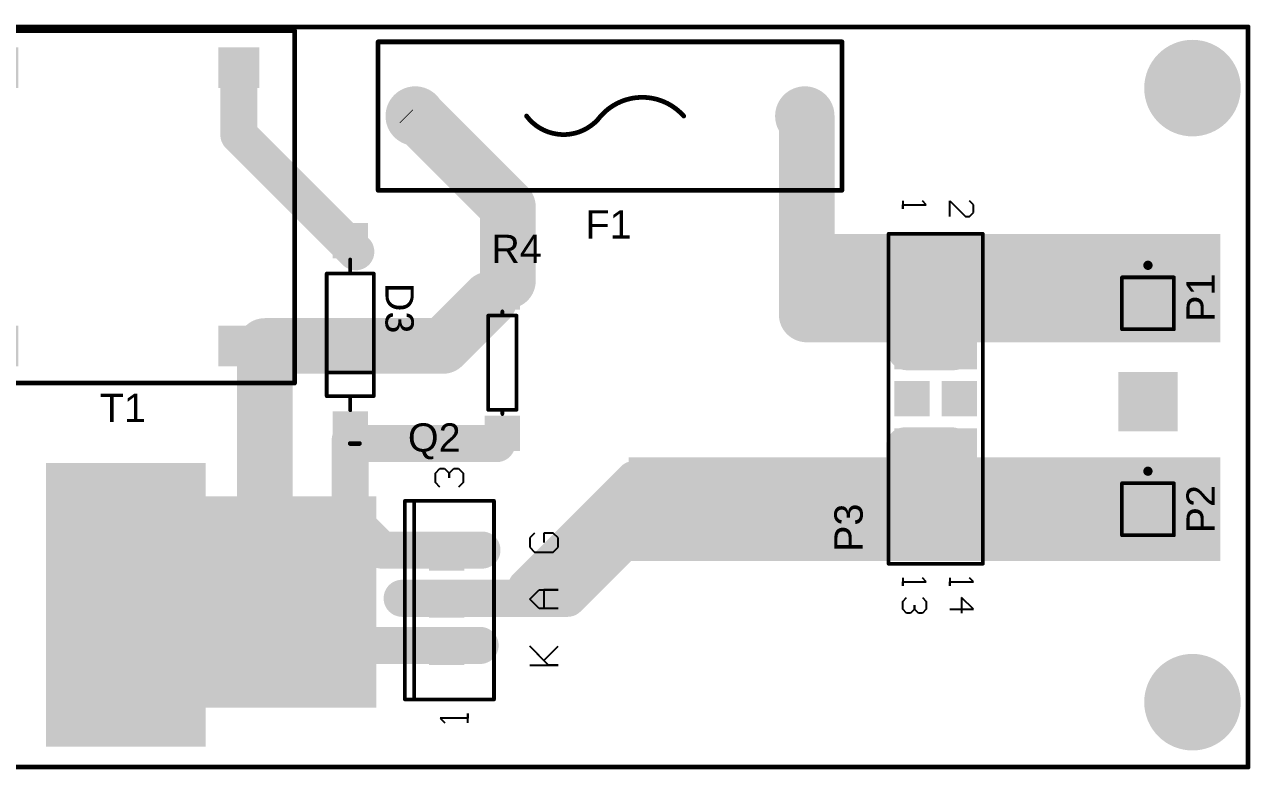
# Model space of a CAD drawing. Header units: millimetres. Extents: x 2158 to 2274, y 1137 to 1278.
# Drawn here: x 2207.7 to 2273.8, y 1179.2 to 1219.4 of the extents above; entities that cross this region are included whole.
import ezdxf

# ---------------------------------------------------------------- set-up
doc = ezdxf.new("R2010")
doc.units = ezdxf.units.MM
for name, color, linetype in [('BottomLayer', 5, 'Continuous'), ('BottomSolder', 6, 'Continuous'), ('Mechanical13', 56, 'Continuous'), ('MultiLayer', 9, 'Continuous'), ('PadHoleLayer', 156, 'Continuous'), ('TopLayer', 1, 'Continuous'), ('TopOverlay', 40, 'Continuous'), ('TopSolder', 216, 'Continuous')]:
    doc.layers.add(name, color=color, linetype=linetype)
doc.styles.get("Standard").update_dxf_attribs({"font": 'arial.ttf'})

# ---------------------------------------------------------------- blocks, each defined once
blk = doc.blocks.new('DIODE_0_4_3')
at = {"layer": 'BottomLayer'}
for points in [[(-5.93, -0.85), (-4.23, -0.85), (-5.93, 0.85), (-4.23, 0.85)], [(4.23, -0.85), (5.93, -0.85), (4.23, 0.85), (5.93, 0.85)]]:
    blk.add_solid(points, dxfattribs=at)
at = {"layer": 'BottomSolder'}
for points in [[(-6.032, -0.952), (-4.128, -0.952), (-6.032, 0.952), (-4.128, 0.952)], [(4.128, -0.952), (6.032, -0.952), (4.128, 0.952), (6.032, 0.952)]]:
    blk.add_solid(points, dxfattribs=at)
at = {"layer": 'MultiLayer'}
for points in [[(-5.93, -0.85), (-4.23, -0.85), (-5.93, 0.85), (-4.23, 0.85)], [(4.23, -0.85), (5.93, -0.85), (4.23, 0.85), (5.93, 0.85)]]:
    blk.add_solid(points, dxfattribs=at)
at = {"layer": 'PadHoleLayer', "const_width": 0.6}
for points in [[(-5.38, 0, 1), (-4.78, 0, 1)], [(4.78, 0, 1), (5.38, 0, 1)]]:
    blk.add_lwpolyline(points, format="xyb", close=True, dxfattribs=at)
at = {"layer": 'TopLayer'}
for points in [[(-5.93, -0.85), (-4.23, -0.85), (-5.93, 0.85), (-4.23, 0.85)], [(4.23, -0.85), (5.93, -0.85), (4.23, 0.85), (5.93, 0.85)]]:
    blk.add_solid(points, dxfattribs=at)
at = {"layer": 'TopOverlay', "const_width": 0.2}
for points in [[(3.302, 1.27), (-3.302, 1.27)], [(-3.302, -1.27), (-3.302, 1.27)], [(2.032, -1.27), (2.032, 1.27)], [(3.302, -1.27), (3.302, 1.27)], [(-3.302, 0), (-4.064, 0)], [(4.064, 0), (3.302, 0)], [(3.302, -1.27), (-3.302, -1.27)]]:
    blk.add_lwpolyline(points, dxfattribs=at)
at = {"layer": 'TopOverlay', "const_width": 0.1}
for points in [[(-3.352, 1.27, 1), (-3.252, 1.27, 1)], [(-3.352, 1.27, 1), (-3.252, 1.27, 1)], [(1.982, 1.27, 1), (2.082, 1.27, 1)], [(3.252, 1.27, 1), (3.352, 1.27, 1)], [(3.252, 1.27, 1), (3.352, 1.27, 1)], [(-4.114, 0, 1), (-4.014, 0, 1)], [(-3.352, 0, 1), (-3.252, 0, 1)], [(3.252, 0, 1), (3.352, 0, 1)], [(4.014, 0, 1), (4.114, 0, 1)], [(-3.352, -1.27, 1), (-3.252, -1.27, 1)], [(-3.352, -1.27, 1), (-3.252, -1.27, 1)], [(1.982, -1.27, 1), (2.082, -1.27, 1)], [(3.252, -1.27, 1), (3.352, -1.27, 1)], [(3.252, -1.27, 1), (3.352, -1.27, 1)]]:
    blk.add_lwpolyline(points, format="xyb", close=True, dxfattribs=at)
at = {"layer": 'TopSolder'}
for points in [[(-6.032, -0.952), (-4.128, -0.952), (-6.032, 0.952), (-4.128, 0.952)], [(4.128, -0.952), (6.032, -0.952), (4.128, 0.952), (6.032, 0.952)]]:
    blk.add_solid(points, dxfattribs=at)
blk = doc.blocks.new('F_______4')
at = {"layer": 'BottomLayer', "const_width": 1.5}
for points in [[(1.25, 0, 1), (2.75, 0, 1)], [(22.25, 0, 1), (23.75, 0, 1)]]:
    blk.add_lwpolyline(points, format="xyb", close=True, dxfattribs=at)
at = {"layer": 'BottomSolder', "const_width": 1.602}
for points in [[(1.199, 0, 1), (2.801, 0, 1)], [(22.199, 0, 1), (23.801, 0, 1)]]:
    blk.add_lwpolyline(points, format="xyb", close=True, dxfattribs=at)
at = {"layer": 'MultiLayer', "const_width": 1.5}
for points in [[(1.25, 0, 1), (2.75, 0, 1)], [(22.25, 0, 1), (23.75, 0, 1)]]:
    blk.add_lwpolyline(points, format="xyb", close=True, dxfattribs=at)
at = {"layer": 'PadHoleLayer', "const_width": 0.875}
for points in [[(1.562, 0, 1), (2.437, 0, 1)], [(22.563, 0, 1), (23.438, 0, 1)]]:
    blk.add_lwpolyline(points, format="xyb", close=True, dxfattribs=at)
at = {"layer": 'TopLayer', "const_width": 1.5}
for points in [[(1.25, 0, 1), (2.75, 0, 1)], [(22.25, 0, 1), (23.75, 0, 1)]]:
    blk.add_lwpolyline(points, format="xyb", close=True, dxfattribs=at)
at = {"layer": 'TopOverlay', "const_width": 0.254}
for points in [[(0, 4), (25, 4)], [(0, 2), (0, 4)], [(25, 2), (25, 4)], [(0, -2), (0, 2)], [(25, -2), (25, 2)], [(25, -4), (25, 2)], [(0, -4), (0, -2)], [(0, -4), (25, -4)]]:
    blk.add_lwpolyline(points, dxfattribs=at)
at = {"layer": 'TopOverlay', "const_width": 0.127}
for points in [[(-0.064, 4, 1), (0.064, 4, 1)], [(-0.064, 4, 1), (0.064, 4, 1)], [(24.937, 4, 1), (25.064, 4, 1)], [(24.937, 4, 1), (25.064, 4, 1)], [(-0.064, 2, 1), (0.064, 2, 1)], [(-0.064, 2, 1), (0.064, 2, 1)], [(24.937, 2, 1), (25.064, 2, 1)], [(24.937, 2, 1), (25.064, 2, 1)], [(24.937, 2, 1), (25.064, 2, 1)], [(7.936, 0, 1), (8.063, 0, 1)], [(11.936, 0, 1), (12.063, 0, 1)], [(11.936, 0, 1), (12.063, 0, 1)], [(16.409, 0, 1), (16.536, 0, 1)], [(-0.064, -2, 1), (0.064, -2, 1)], [(-0.064, -2, 1), (0.064, -2, 1)], [(24.937, -2, 1), (25.064, -2, 1)], [(-0.064, -4, 1), (0.064, -4, 1)], [(-0.064, -4, 1), (0.064, -4, 1)], [(24.937, -4, 1), (25.064, -4, 1)], [(24.937, -4, 1), (25.064, -4, 1)]]:
    blk.add_lwpolyline(points, format="xyb", close=True, dxfattribs=at)
at = {"layer": 'TopOverlay', "const_width": 0.254}
for points in [[(12, 0, -0.4514), (16.472, 0)], [(12, 0, -0.500001), (8, 0)]]:
    blk.add_lwpolyline(points, format="xyb", dxfattribs=at)
at = {"layer": 'TopSolder', "const_width": 1.602}
for points in [[(1.199, 0, 1), (2.801, 0, 1)], [(22.199, 0, 1), (23.801, 0, 1)]]:
    blk.add_lwpolyline(points, format="xyb", close=True, dxfattribs=at)
blk = doc.blocks.new('PIN1_5')
at = {"layer": 'BottomLayer'}
blk.add_solid([(-1.5, -1.5), (1.5, -1.5), (-1.5, 1.5), (1.5, 1.5)], dxfattribs=at)
at = {"layer": 'BottomSolder'}
blk.add_solid([(-1.602, -1.602), (1.602, -1.602), (-1.602, 1.602), (1.602, 1.602)], dxfattribs=at)
at = {"layer": 'MultiLayer'}
blk.add_solid([(-1.5, -1.5), (1.5, -1.5), (-1.5, 1.5), (1.5, 1.5)], dxfattribs=at)
at = {"layer": 'PadHoleLayer', "const_width": 1}
blk.add_lwpolyline([(-0.5, 0, 1), (0.5, 0, 1)], format="xyb", close=True, dxfattribs=at)
at = {"layer": 'TopLayer'}
blk.add_solid([(-1.5, -1.5), (1.5, -1.5), (-1.5, 1.5), (1.5, 1.5)], dxfattribs=at)
at = {"layer": 'TopOverlay'}
for points, const_width in [([(0.125, 2.05, 1), (-0.125, 2.05, 1)], 0.25), ([(-0.188, 2.05, 1), (-0.063, 2.05, 1)], 0.125), ([(0.063, 2.05, 1), (0.188, 2.05, 1)], 0.125), ([(-1.45, 1.4, 1), (-1.35, 1.4, 1)], 0.1), ([(-1.45, 1.4, 1), (-1.35, 1.4, 1)], 0.1), ([(1.35, 1.4, 1), (1.45, 1.4, 1)], 0.1), ([(1.35, 1.4, 1), (1.45, 1.4, 1)], 0.1), ([(-1.45, -1.4, 1), (-1.35, -1.4, 1)], 0.1), ([(-1.45, -1.4, 1), (-1.35, -1.4, 1)], 0.1), ([(1.35, -1.4, 1), (1.45, -1.4, 1)], 0.1), ([(1.35, -1.4, 1), (1.45, -1.4, 1)], 0.1)]:
    blk.add_lwpolyline(points, format="xyb", close=True, dxfattribs=dict(at, const_width=const_width))
at = {"layer": 'TopOverlay', "const_width": 0.2}
for points in [[(-1.4, -1.4), (-1.4, 1.4)], [(-1.4, 1.4), (1.4, 1.4)], [(1.4, -1.4), (1.4, 1.4)], [(-1.4, -1.4), (1.4, -1.4)]]:
    blk.add_lwpolyline(points, dxfattribs=at)
at = {"layer": 'TopSolder'}
blk.add_solid([(-1.602, -1.602), (1.602, -1.602), (-1.602, 1.602), (1.602, 1.602)], dxfattribs=at)
blk = doc.blocks.new('PIN1_6')
at = {"layer": 'BottomLayer'}
blk.add_solid([(-1.5, -1.5), (1.5, -1.5), (-1.5, 1.5), (1.5, 1.5)], dxfattribs=at)
at = {"layer": 'BottomSolder'}
blk.add_solid([(-1.602, -1.602), (1.602, -1.602), (-1.602, 1.602), (1.602, 1.602)], dxfattribs=at)
at = {"layer": 'MultiLayer'}
blk.add_solid([(-1.5, -1.5), (1.5, -1.5), (-1.5, 1.5), (1.5, 1.5)], dxfattribs=at)
at = {"layer": 'PadHoleLayer', "const_width": 1}
blk.add_lwpolyline([(-0.5, 0, 1), (0.5, 0, 1)], format="xyb", close=True, dxfattribs=at)
at = {"layer": 'TopLayer'}
blk.add_solid([(-1.5, -1.5), (1.5, -1.5), (-1.5, 1.5), (1.5, 1.5)], dxfattribs=at)
at = {"layer": 'TopOverlay'}
for points, const_width in [([(0.125, 2.05, 1), (-0.125, 2.05, 1)], 0.25), ([(-0.188, 2.05, 1), (-0.063, 2.05, 1)], 0.125), ([(0.063, 2.05, 1), (0.188, 2.05, 1)], 0.125), ([(-1.45, 1.4, 1), (-1.35, 1.4, 1)], 0.1), ([(-1.45, 1.4, 1), (-1.35, 1.4, 1)], 0.1), ([(1.35, 1.4, 1), (1.45, 1.4, 1)], 0.1), ([(1.35, 1.4, 1), (1.45, 1.4, 1)], 0.1), ([(-1.45, -1.4, 1), (-1.35, -1.4, 1)], 0.1), ([(-1.45, -1.4, 1), (-1.35, -1.4, 1)], 0.1), ([(1.35, -1.4, 1), (1.45, -1.4, 1)], 0.1), ([(1.35, -1.4, 1), (1.45, -1.4, 1)], 0.1)]:
    blk.add_lwpolyline(points, format="xyb", close=True, dxfattribs=dict(at, const_width=const_width))
at = {"layer": 'TopOverlay', "const_width": 0.2}
for points in [[(-1.4, -1.4), (-1.4, 1.4)], [(-1.4, 1.4), (1.4, 1.4)], [(1.4, -1.4), (1.4, 1.4)], [(-1.4, -1.4), (1.4, -1.4)]]:
    blk.add_lwpolyline(points, dxfattribs=at)
at = {"layer": 'TopSolder'}
blk.add_solid([(-1.602, -1.602), (1.602, -1.602), (-1.602, 1.602), (1.602, 1.602)], dxfattribs=at)
blk = doc.blocks.new('HDR2X7_7')
at = {"layer": 'BottomLayer'}
for points in [[(-0.85, 1.69), (0.85, 1.69), (-0.85, 3.39), (0.85, 3.39)], [(1.69, 1.69), (3.39, 1.69), (1.69, 3.39), (3.39, 3.39)], [(4.23, 1.69), (5.93, 1.69), (4.23, 3.39), (5.93, 3.39)], [(6.77, 1.69), (8.47, 1.69), (6.77, 3.39), (8.47, 3.39)], [(9.31, 1.69), (11.01, 1.69), (9.31, 3.39), (11.01, 3.39)], [(11.85, 1.69), (13.55, 1.69), (11.85, 3.39), (13.55, 3.39)], [(14.39, 1.69), (16.09, 1.69), (14.39, 3.39), (16.09, 3.39)], [(-0.85, -0.85), (0.85, -0.85), (-0.85, 0.85), (0.85, 0.85)], [(1.69, -0.85), (3.39, -0.85), (1.69, 0.85), (3.39, 0.85)], [(4.23, -0.85), (5.93, -0.85), (4.23, 0.85), (5.93, 0.85)], [(6.77, -0.85), (8.47, -0.85), (6.77, 0.85), (8.47, 0.85)], [(9.31, -0.85), (11.01, -0.85), (9.31, 0.85), (11.01, 0.85)], [(11.85, -0.85), (13.55, -0.85), (11.85, 0.85), (13.55, 0.85)], [(14.39, -0.85), (16.09, -0.85), (14.39, 0.85), (16.09, 0.85)]]:
    blk.add_solid(points, dxfattribs=at)
at = {"layer": 'BottomSolder'}
for points in [[(-0.952, 1.588), (0.952, 1.588), (-0.952, 3.492), (0.952, 3.492)], [(1.588, 1.588), (3.492, 1.588), (1.588, 3.492), (3.492, 3.492)], [(4.128, 1.588), (6.032, 1.588), (4.128, 3.492), (6.032, 3.492)], [(6.668, 1.588), (8.572, 1.588), (6.668, 3.492), (8.572, 3.492)], [(9.208, 1.588), (11.112, 1.588), (9.208, 3.492), (11.112, 3.492)], [(11.748, 1.588), (13.652, 1.588), (11.748, 3.492), (13.652, 3.492)], [(14.288, 1.588), (16.192, 1.588), (14.288, 3.492), (16.192, 3.492)], [(-0.952, -0.952), (0.952, -0.952), (-0.952, 0.952), (0.952, 0.952)], [(1.588, -0.952), (3.492, -0.952), (1.588, 0.952), (3.492, 0.952)], [(4.128, -0.952), (6.032, -0.952), (4.128, 0.952), (6.032, 0.952)], [(6.668, -0.952), (8.572, -0.952), (6.668, 0.952), (8.572, 0.952)], [(9.208, -0.952), (11.112, -0.952), (9.208, 0.952), (11.112, 0.952)], [(11.748, -0.952), (13.652, -0.952), (11.748, 0.952), (13.652, 0.952)], [(14.288, -0.952), (16.192, -0.952), (14.288, 0.952), (16.192, 0.952)]]:
    blk.add_solid(points, dxfattribs=at)
at = {"layer": 'MultiLayer'}
for points in [[(-0.85, 1.69), (0.85, 1.69), (-0.85, 3.39), (0.85, 3.39)], [(1.69, 1.69), (3.39, 1.69), (1.69, 3.39), (3.39, 3.39)], [(4.23, 1.69), (5.93, 1.69), (4.23, 3.39), (5.93, 3.39)], [(6.77, 1.69), (8.47, 1.69), (6.77, 3.39), (8.47, 3.39)], [(9.31, 1.69), (11.01, 1.69), (9.31, 3.39), (11.01, 3.39)], [(11.85, 1.69), (13.55, 1.69), (11.85, 3.39), (13.55, 3.39)], [(14.39, 1.69), (16.09, 1.69), (14.39, 3.39), (16.09, 3.39)], [(-0.85, -0.85), (0.85, -0.85), (-0.85, 0.85), (0.85, 0.85)], [(1.69, -0.85), (3.39, -0.85), (1.69, 0.85), (3.39, 0.85)], [(4.23, -0.85), (5.93, -0.85), (4.23, 0.85), (5.93, 0.85)], [(6.77, -0.85), (8.47, -0.85), (6.77, 0.85), (8.47, 0.85)], [(9.31, -0.85), (11.01, -0.85), (9.31, 0.85), (11.01, 0.85)], [(11.85, -0.85), (13.55, -0.85), (11.85, 0.85), (13.55, 0.85)], [(14.39, -0.85), (16.09, -0.85), (14.39, 0.85), (16.09, 0.85)]]:
    blk.add_solid(points, dxfattribs=at)
at = {"layer": 'PadHoleLayer', "const_width": 0.6}
for points in [[(-0.3, 2.54, 1), (0.3, 2.54, 1)], [(2.24, 2.54, 1), (2.84, 2.54, 1)], [(4.78, 2.54, 1), (5.38, 2.54, 1)], [(7.32, 2.54, 1), (7.92, 2.54, 1)], [(9.86, 2.54, 1), (10.46, 2.54, 1)], [(12.4, 2.54, 1), (13, 2.54, 1)], [(14.94, 2.54, 1), (15.54, 2.54, 1)], [(-0.3, 0, 1), (0.3, 0, 1)], [(2.24, 0, 1), (2.84, 0, 1)], [(4.78, 0, 1), (5.38, 0, 1)], [(7.32, 0, 1), (7.92, 0, 1)], [(9.86, 0, 1), (10.46, 0, 1)], [(12.4, 0, 1), (13, 0, 1)], [(14.94, 0, 1), (15.54, 0, 1)]]:
    blk.add_lwpolyline(points, format="xyb", close=True, dxfattribs=at)
at = {"layer": 'TopLayer'}
for points in [[(-0.85, 1.69), (0.85, 1.69), (-0.85, 3.39), (0.85, 3.39)], [(1.69, 1.69), (3.39, 1.69), (1.69, 3.39), (3.39, 3.39)], [(4.23, 1.69), (5.93, 1.69), (4.23, 3.39), (5.93, 3.39)], [(6.77, 1.69), (8.47, 1.69), (6.77, 3.39), (8.47, 3.39)], [(9.31, 1.69), (11.01, 1.69), (9.31, 3.39), (11.01, 3.39)], [(11.85, 1.69), (13.55, 1.69), (11.85, 3.39), (13.55, 3.39)], [(14.39, 1.69), (16.09, 1.69), (14.39, 3.39), (16.09, 3.39)], [(-0.85, -0.85), (0.85, -0.85), (-0.85, 0.85), (0.85, 0.85)], [(1.69, -0.85), (3.39, -0.85), (1.69, 0.85), (3.39, 0.85)], [(4.23, -0.85), (5.93, -0.85), (4.23, 0.85), (5.93, 0.85)], [(6.77, -0.85), (8.47, -0.85), (6.77, 0.85), (8.47, 0.85)], [(9.31, -0.85), (11.01, -0.85), (9.31, 0.85), (11.01, 0.85)], [(11.85, -0.85), (13.55, -0.85), (11.85, 0.85), (13.55, 0.85)], [(14.39, -0.85), (16.09, -0.85), (14.39, 0.85), (16.09, 0.85)]]:
    blk.add_solid(points, dxfattribs=at)
at = {"layer": 'TopOverlay'}
for p, q in [((-2.836, 3.302), (-3.048, 3.09)), ((-3.048, 2.032), (-2.202, 2.878)), ((-2.413, 3.302), (-2.836, 3.302)), ((-2.202, 3.09), (-2.413, 3.302)), ((-2.202, 2.878), (-2.202, 3.09)), ((17.484, 3.302), (17.272, 3.09)), ((17.484, 2.032), (17.484, 3.302)), ((18.965, 3.302), (18.33, 2.667)), ((18.33, 2.667), (19.176, 2.667)), ((18.965, 2.032), (18.965, 3.302)), ((-2.202, 2.032), (-3.048, 2.032)), ((17.272, 2.032), (17.695, 2.032)), ((17.695, 2.032), (17.484, 2.032)), ((-2.836, 0.762), (-3.048, 0.55)), ((-2.836, -0.508), (-2.836, 0.762)), ((17.484, 0.762), (17.272, 0.55)), ((17.484, -0.508), (17.484, 0.762)), ((18.33, 0.55), (18.542, 0.762)), ((18.542, 0.762), (18.965, 0.762)), ((18.965, 0.762), (19.176, 0.55)), ((18.965, 0.127), (18.753, 0.127)), ((18.753, 0.127), (18.965, 0.127)), ((19.176, 0.338), (18.965, 0.127)), ((18.965, 0.127), (19.176, -0.085)), ((19.176, 0.55), (19.176, 0.338)), ((-3.048, -0.508), (-2.625, -0.508)), ((-2.625, -0.508), (-2.836, -0.508)), ((17.272, -0.508), (17.695, -0.508)), ((17.695, -0.508), (17.484, -0.508)), ((18.542, -0.508), (18.33, -0.296)), ((18.965, -0.508), (18.542, -0.508)), ((19.176, -0.296), (18.965, -0.508)), ((19.176, -0.085), (19.176, -0.296))]:
    blk.add_line(p, q, dxfattribs=at)
at = {"layer": 'TopOverlay', "const_width": 0.2}
for points in [[(-1.27, -1.27), (-1.27, 3.81)], [(16.51, 3.81), (-1.27, 3.81)], [(16.51, -1.27), (16.51, 3.81)], [(16.51, -1.27), (-1.27, -1.27)]]:
    blk.add_lwpolyline(points, dxfattribs=at)
at = {"layer": 'TopOverlay', "const_width": 0.1}
for points in [[(-1.32, 3.81, 1), (-1.22, 3.81, 1)], [(-1.32, 3.81, 1), (-1.22, 3.81, 1)], [(16.46, 3.81, 1), (16.56, 3.81, 1)], [(16.46, 3.81, 1), (16.56, 3.81, 1)], [(-1.32, -1.27, 1), (-1.22, -1.27, 1)], [(-1.32, -1.27, 1), (-1.22, -1.27, 1)], [(16.46, -1.27, 1), (16.56, -1.27, 1)], [(16.46, -1.27, 1), (16.56, -1.27, 1)]]:
    blk.add_lwpolyline(points, format="xyb", close=True, dxfattribs=at)
at = {"layer": 'TopSolder'}
for points in [[(-0.952, 1.588), (0.952, 1.588), (-0.952, 3.492), (0.952, 3.492)], [(1.588, 1.588), (3.492, 1.588), (1.588, 3.492), (3.492, 3.492)], [(4.128, 1.588), (6.032, 1.588), (4.128, 3.492), (6.032, 3.492)], [(6.668, 1.588), (8.572, 1.588), (6.668, 3.492), (8.572, 3.492)], [(9.208, 1.588), (11.112, 1.588), (9.208, 3.492), (11.112, 3.492)], [(11.748, 1.588), (13.652, 1.588), (11.748, 3.492), (13.652, 3.492)], [(14.288, 1.588), (16.192, 1.588), (14.288, 3.492), (16.192, 3.492)], [(-0.952, -0.952), (0.952, -0.952), (-0.952, 0.952), (0.952, 0.952)], [(1.588, -0.952), (3.492, -0.952), (1.588, 0.952), (3.492, 0.952)], [(4.128, -0.952), (6.032, -0.952), (4.128, 0.952), (6.032, 0.952)], [(6.668, -0.952), (8.572, -0.952), (6.668, 0.952), (8.572, 0.952)], [(9.208, -0.952), (11.112, -0.952), (9.208, 0.952), (11.112, 0.952)], [(11.748, -0.952), (13.652, -0.952), (11.748, 0.952), (13.652, 0.952)], [(14.288, -0.952), (16.192, -0.952), (14.288, 0.952), (16.192, 0.952)]]:
    blk.add_solid(points, dxfattribs=at)
blk = doc.blocks.new('TO_220_AB_10')
at = {"layer": 'BottomLayer'}
for points in [[(-3.39, -0.85), (-1.69, -0.85), (-3.39, 0.85), (-1.69, 0.85)], [(-0.85, -0.85), (0.85, -0.85), (-0.85, 0.85), (0.85, 0.85)], [(1.69, -0.85), (3.39, -0.85), (1.69, 0.85), (3.39, 0.85)]]:
    blk.add_solid(points, dxfattribs=at)
at = {"layer": 'BottomSolder'}
for points in [[(-3.492, -0.952), (-1.588, -0.952), (-3.492, 0.952), (-1.588, 0.952)], [(-0.952, -0.952), (0.952, -0.952), (-0.952, 0.952), (0.952, 0.952)], [(1.588, -0.952), (3.492, -0.952), (1.588, 0.952), (3.492, 0.952)]]:
    blk.add_solid(points, dxfattribs=at)
at = {"layer": 'MultiLayer'}
for points in [[(-3.39, -0.85), (-1.69, -0.85), (-3.39, 0.85), (-1.69, 0.85)], [(-0.85, -0.85), (0.85, -0.85), (-0.85, 0.85), (0.85, 0.85)], [(1.69, -0.85), (3.39, -0.85), (1.69, 0.85), (3.39, 0.85)]]:
    blk.add_solid(points, dxfattribs=at)
at = {"layer": 'PadHoleLayer', "const_width": 0.6}
for points in [[(-2.84, 0, 1), (-2.24, 0, 1)], [(-0.3, 0, 1), (0.3, 0, 1)], [(2.24, 0, 1), (2.84, 0, 1)]]:
    blk.add_lwpolyline(points, format="xyb", close=True, dxfattribs=at)
at = {"layer": 'TopLayer'}
for points in [[(-3.39, -0.85), (-1.69, -0.85), (-3.39, 0.85), (-1.69, 0.85)], [(-0.85, -0.85), (0.85, -0.85), (-0.85, 0.85), (0.85, 0.85)], [(1.69, -0.85), (3.39, -0.85), (1.69, 0.85), (3.39, 0.85)]]:
    blk.add_solid(points, dxfattribs=at)
at = {"layer": 'TopOverlay'}
for p, q in [((-6.354, 0.357), (-6.604, 0.107)), ((-6.354, -1.143), (-6.354, 0.357)), ((6.096, 0.361), (6.346, 0.611)), ((6.346, 0.611), (6.846, 0.611)), ((6.846, 0.611), (7.096, 0.361)), ((7.096, 0.111), (6.846, -0.139)), ((7.096, 0.361), (7.096, 0.111)), ((6.346, -0.889), (6.096, -0.639)), ((6.846, -0.139), (6.596, -0.139)), ((6.596, -0.139), (6.846, -0.139)), ((6.846, -0.139), (7.096, -0.389)), ((7.096, -0.639), (6.846, -0.889)), ((7.096, -0.389), (7.096, -0.639)), ((-6.604, -1.143), (-6.104, -1.143)), ((-6.104, -1.143), (-6.354, -1.143)), ((6.846, -0.889), (6.346, -0.889))]:
    blk.add_line(p, q, dxfattribs=at)
at = {"layer": 'TopOverlay', "const_width": 0.2}
for points in [[(-5.35, 2.25), (5.35, 2.25)], [(-5.35, 2.25), (-5.35, -2.55)], [(5.35, 2.25), (5.35, -2.55)], [(-5.35, 1.75), (5.35, 1.75)], [(-5.35, -2.55), (5.35, -2.55)]]:
    blk.add_lwpolyline(points, dxfattribs=at)
at = {"layer": 'TopOverlay', "const_width": 0.1}
for points in [[(-5.4, 2.25, 1), (-5.3, 2.25, 1)], [(-5.4, 2.25, 1), (-5.3, 2.25, 1)], [(5.3, 2.25, 1), (5.4, 2.25, 1)], [(5.3, 2.25, 1), (5.4, 2.25, 1)], [(-5.4, 1.75, 1), (-5.3, 1.75, 1)], [(5.3, 1.75, 1), (5.4, 1.75, 1)], [(-5.4, -2.55, 1), (-5.3, -2.55, 1)], [(-5.4, -2.55, 1), (-5.3, -2.55, 1)], [(5.3, -2.55, 1), (5.4, -2.55, 1)], [(5.3, -2.55, 1), (5.4, -2.55, 1)]]:
    blk.add_lwpolyline(points, format="xyb", close=True, dxfattribs=at)
at = {"layer": 'TopSolder'}
for points in [[(-3.492, -0.952), (-1.588, -0.952), (-3.492, 0.952), (-1.588, 0.952)], [(-0.952, -0.952), (0.952, -0.952), (-0.952, 0.952), (0.952, 0.952)], [(1.588, -0.952), (3.492, -0.952), (1.588, 0.952), (3.492, 0.952)]]:
    blk.add_solid(points, dxfattribs=at)
blk = doc.blocks.new('AXIAL_0_3_14')
at = {"layer": 'BottomLayer'}
for points in [[(-4.66, -0.85), (-2.96, -0.85), (-4.66, 0.85), (-2.96, 0.85)], [(2.96, -0.85), (4.66, -0.85), (2.96, 0.85), (4.66, 0.85)]]:
    blk.add_solid(points, dxfattribs=at)
at = {"layer": 'BottomSolder'}
for points in [[(-4.762, -0.952), (-2.858, -0.952), (-4.762, 0.952), (-2.858, 0.952)], [(2.858, -0.952), (4.762, -0.952), (2.858, 0.952), (4.762, 0.952)]]:
    blk.add_solid(points, dxfattribs=at)
at = {"layer": 'MultiLayer'}
for points in [[(-4.66, -0.85), (-2.96, -0.85), (-4.66, 0.85), (-2.96, 0.85)], [(2.96, -0.85), (4.66, -0.85), (2.96, 0.85), (4.66, 0.85)]]:
    blk.add_solid(points, dxfattribs=at)
at = {"layer": 'PadHoleLayer', "const_width": 0.6}
for points in [[(-4.11, 0, 1), (-3.51, 0, 1)], [(3.51, 0, 1), (4.11, 0, 1)]]:
    blk.add_lwpolyline(points, format="xyb", close=True, dxfattribs=at)
at = {"layer": 'TopLayer'}
for points in [[(-4.66, -0.85), (-2.96, -0.85), (-4.66, 0.85), (-2.96, 0.85)], [(2.96, -0.85), (4.66, -0.85), (2.96, 0.85), (4.66, 0.85)]]:
    blk.add_solid(points, dxfattribs=at)
at = {"layer": 'TopOverlay', "const_width": 0.2}
for points in [[(-2.54, 0.762), (2.54, 0.762)], [(-2.54, 0.762), (-2.54, -0.762)], [(2.54, 0.762), (2.54, 0)], [(-2.769, 0), (-2.54, 0)], [(2.54, 0), (2.54, -0.762)], [(2.54, 0), (2.769, 0)], [(-2.54, -0.762), (2.54, -0.762)]]:
    blk.add_lwpolyline(points, dxfattribs=at)
at = {"layer": 'TopOverlay', "const_width": 0.1}
for points in [[(-2.59, 0.762, 1), (-2.49, 0.762, 1)], [(-2.59, 0.762, 1), (-2.49, 0.762, 1)], [(2.49, 0.762, 1), (2.59, 0.762, 1)], [(2.49, 0.762, 1), (2.59, 0.762, 1)], [(-2.819, 0, 1), (-2.719, 0, 1)], [(-2.59, 0, 1), (-2.49, 0, 1)], [(2.49, 0, 1), (2.59, 0, 1)], [(2.49, 0, 1), (2.59, 0, 1)], [(2.49, 0, 1), (2.59, 0, 1)], [(2.719, 0, 1), (2.819, 0, 1)], [(-2.59, -0.762, 1), (-2.49, -0.762, 1)], [(-2.59, -0.762, 1), (-2.49, -0.762, 1)], [(2.49, -0.762, 1), (2.59, -0.762, 1)], [(2.49, -0.762, 1), (2.59, -0.762, 1)]]:
    blk.add_lwpolyline(points, format="xyb", close=True, dxfattribs=at)
at = {"layer": 'TopSolder'}
for points in [[(-4.762, -0.952), (-2.858, -0.952), (-4.762, 0.952), (-2.858, 0.952)], [(2.858, -0.952), (4.762, -0.952), (2.858, 0.952), (4.762, 0.952)]]:
    blk.add_solid(points, dxfattribs=at)
blk = doc.blocks.new('TRAFOSKPT17_15')
at = {"layer": 'BottomLayer'}
for points in [[(0, 14), (2, 14), (0, 16), (2, 16)], [(13, 14), (15, 14), (13, 16), (15, 16)], [(0, -1), (2, -1), (0, 1), (2, 1)], [(13, -1), (15, -1), (13, 1), (15, 1)]]:
    blk.add_solid(points, dxfattribs=at)
at = {"layer": 'BottomSolder'}
for points in [[(-0.102, 13.898), (2.102, 13.898), (-0.102, 16.102), (2.102, 16.102)], [(12.898, 13.898), (15.102, 13.898), (12.898, 16.102), (15.102, 16.102)], [(-0.102, -1.102), (2.102, -1.102), (-0.102, 1.102), (2.102, 1.102)], [(12.898, -1.102), (15.102, -1.102), (12.898, 1.102), (15.102, 1.102)]]:
    blk.add_solid(points, dxfattribs=at)
at = {"layer": 'MultiLayer'}
for points in [[(0, 14), (2, 14), (0, 16), (2, 16)], [(13, 14), (15, 14), (13, 16), (15, 16)], [(0, -1), (2, -1), (0, 1), (2, 1)], [(13, -1), (15, -1), (13, 1), (15, 1)]]:
    blk.add_solid(points, dxfattribs=at)
at = {"layer": 'TopLayer'}
for points in [[(0, 14), (2, 14), (0, 16), (2, 16)], [(13, 14), (15, 14), (13, 16), (15, 16)], [(0, -1), (2, -1), (0, 1), (2, 1)], [(13, -1), (15, -1), (13, 1), (15, 1)]]:
    blk.add_solid(points, dxfattribs=at)
at = {"layer": 'TopOverlay', "const_width": 0.254}
for points in [[(-2, 17), (17, 17)], [(-2, -2), (-2, 17)], [(17, -2), (17, 17)], [(-2, -2), (17, -2)]]:
    blk.add_lwpolyline(points, dxfattribs=at)
at = {"layer": 'TopOverlay', "const_width": 0.127}
for points in [[(-2.064, 17, 1), (-1.937, 17, 1)], [(-2.064, 17, 1), (-1.937, 17, 1)], [(16.936, 17, 1), (17.063, 17, 1)], [(16.936, 17, 1), (17.063, 17, 1)], [(-2.064, -2, 1), (-1.937, -2, 1)], [(-2.064, -2, 1), (-1.937, -2, 1)], [(16.936, -2, 1), (17.063, -2, 1)], [(16.936, -2, 1), (17.063, -2, 1)]]:
    blk.add_lwpolyline(points, format="xyb", close=True, dxfattribs=at)
at = {"layer": 'TopSolder'}
for points in [[(-0.102, 13.898), (2.102, 13.898), (-0.102, 16.102), (2.102, 16.102)], [(12.898, 13.898), (15.102, 13.898), (12.898, 16.102), (15.102, 16.102)], [(-0.102, -1.102), (2.102, -1.102), (-0.102, 1.102), (2.102, 1.102)], [(12.898, -1.102), (15.102, -1.102), (12.898, 1.102), (15.102, 1.102)]]:
    blk.add_solid(points, dxfattribs=at)

msp = doc.modelspace()

# ---------------------------------------------------------------- linework, layer by layer
at = {"layer": 'BottomLayer'}
for points, const_width in [([(2269.411, 1215.966, 1), (2271.911, 1215.966, 1)], 2.5), ([(2218.761, 1216.066, 1), (2219.761, 1216.066, 1)], 1), ([(2249.115, 1214.46, 1), (2250.615, 1214.46, 1)], 1.5), ([(2227.797, 1214.428, 1), (2228.797, 1214.428, 1)], 1), ([(2228.149, 1214.428, 1), (2229.649, 1214.428, 1)], 1.5), ([(2228.399, 1214.428, 1), (2229.399, 1214.428, 1)], 1), ([(2228.015, 1214.46, 1), (2228.515, 1214.46, 1)], 0.5), ([(2228.047, 1214.428, 1), (2228.547, 1214.428, 1)], 0.5), ([(2218.761, 1213.446, 1), (2219.761, 1213.446, 1)], 1), ([(2218.761, 1213.446, 1), (2219.761, 1213.446, 1)], 1), ([(2233.011, 1209.566, 1), (2234.511, 1209.566, 1)], 1.5), ([(2233.011, 1209.566, 1), (2234.511, 1209.566, 1)], 1.5), ([(2225.061, 1207.146, 1), (2226.061, 1207.146, 1)], 1), ([(2254.75, 1206.84, 1), (2255.75, 1206.84, 1)], 1), ([(2257.29, 1206.84, 1), (2258.29, 1206.84, 1)], 1), ([(2257.29, 1206.84, 1), (2258.29, 1206.84, 1)], 1), ([(2233.011, 1205.576, 1), (2234.511, 1205.576, 1)], 1.5), ([(2232.011, 1204.576, 1), (2233.511, 1204.576, 1)], 1.5), ([(2233.261, 1205.576, 1), (2234.261, 1205.576, 1)], 1), ([(2232.261, 1204.576, 1), (2233.261, 1204.576, 1)], 1), ([(2249.115, 1203.766, 1), (2250.615, 1203.766, 1)], 1.5), ([(2254.75, 1204.3, 1), (2255.75, 1204.3, 1)], 1), ([(2257.29, 1204.3, 1), (2258.29, 1204.3, 1)], 1), ([(2257.29, 1204.3, 1), (2258.29, 1204.3, 1)], 1), ([(2257.29, 1204.3, 1), (2258.29, 1204.3, 1)], 1), ([(2219.911, 1202.066, 1), (2221.411, 1202.066, 1)], 1.5), ([(2219.911, 1202.066, 1), (2221.411, 1202.066, 1)], 1.5), ([(2229.501, 1202.066, 1), (2231.001, 1202.066, 1)], 1.5), ([(2229.501, 1202.066, 1), (2231.001, 1202.066, 1)], 1.5), ([(2254.75, 1201.76, 1), (2255.75, 1201.76, 1)], 1), ([(2257.29, 1201.76, 1), (2258.29, 1201.76, 1)], 1), ([(2257.29, 1201.76, 1), (2258.29, 1201.76, 1)], 1), ([(2224.761, 1196.986, 1), (2225.761, 1196.986, 1)], 1), ([(2224.761, 1196.807, 1), (2225.761, 1196.807, 1)], 1), ([(2224.761, 1196.807, 1), (2225.761, 1196.807, 1)], 1), ([(2225.257, 1196.807, 1), (2226.257, 1196.807, 1)], 1), ([(2232.661, 1196.807, 1), (2233.661, 1196.807, 1)], 1), ([(2254.65, 1196.68, 1), (2255.65, 1196.68, 1)], 1), ([(2254.65, 1196.68, 1), (2255.65, 1196.68, 1)], 1), ([(2254.75, 1196.68, 1), (2255.75, 1196.68, 1)], 1), ([(2254.75, 1196.68, 1), (2255.75, 1196.68, 1)], 1), ([(2257.19, 1196.68, 1), (2258.19, 1196.68, 1)], 1), ([(2257.19, 1196.68, 1), (2258.19, 1196.68, 1)], 1), ([(2225.197, 1196.807, 1), (2225.324, 1196.807, 1)], 0.127), ([(2225.693, 1196.807, 1), (2225.82, 1196.807, 1)], 0.127), ([(2240.061, 1194.866, 1), (2241.061, 1194.866, 1)], 1), ([(2254.65, 1194.14, 1), (2255.65, 1194.14, 1)], 1), ([(2254.65, 1194.14, 1), (2255.65, 1194.14, 1)], 1), ([(2224.761, 1192.766, 1), (2225.761, 1192.766, 1)], 1), ([(2224.761, 1192.766, 1), (2225.761, 1192.766, 1)], 1), ([(2240.878, 1192.87, 1), (2241.878, 1192.87, 1)], 1), ([(2241.128, 1193.124, 1), (2241.628, 1193.124, 1)], 0.5), ([(2250.078, 1193.124, 1), (2251.078, 1193.124, 1)], 1), ([(2253.634, 1193.124, 1), (2254.634, 1193.124, 1)], 1), ([(2253.634, 1193.124, 1), (2254.634, 1193.124, 1)], 1), ([(2241.128, 1192.87, 1), (2241.628, 1192.87, 1)], 0.5), ([(2254.65, 1191.6, 1), (2255.65, 1191.6, 1)], 1), ([(2254.75, 1191.6, 1), (2255.75, 1191.6, 1)], 1), ([(2254.75, 1191.6, 1), (2255.75, 1191.6, 1)], 1), ([(2257.19, 1191.6, 1), (2258.19, 1191.6, 1)], 1), ([(2257.19, 1191.6, 1), (2258.19, 1191.6, 1)], 1), ([(2226.461, 1191.066, 1), (2227.461, 1191.066, 1)], 1), ([(2226.461, 1191.066, 1), (2227.461, 1191.066, 1)], 1), ([(2231.861, 1191.066, 1), (2232.861, 1191.066, 1)], 1), ([(2212.611, 1188.366, 1), (2215.111, 1188.366, 1)], 2.5), ([(2219.911, 1188.966, 1), (2221.411, 1188.966, 1)], 1.5), ([(2219.911, 1188.966, 1), (2221.411, 1188.966, 1)], 1.5), ([(2234.261, 1189.066, 1), (2235.261, 1189.066, 1)], 1), ([(2227.561, 1188.466, 1), (2228.561, 1188.466, 1)], 1), ([(2236.474, 1188.466, 1), (2237.474, 1188.466, 1)], 1), ([(2236.474, 1188.466, 1), (2237.474, 1188.466, 1)], 1), ([(2222.951, 1185.926, 1), (2224.451, 1185.926, 1)], 1.5), ([(2222.951, 1185.926, 1), (2224.451, 1185.926, 1)], 1.5), ([(2224.611, 1185.926, 1), (2226.111, 1185.926, 1)], 1.5), ([(2224.861, 1185.926, 1), (2225.861, 1185.926, 1)], 1), ([(2231.761, 1185.926, 1), (2232.761, 1185.926, 1)], 1), ([(2269.411, 1182.866, 1), (2271.911, 1182.866, 1)], 2.5)]:
    msp.add_lwpolyline(points, format="xyb", close=True, dxfattribs=dict(at, const_width=const_width))
for points, const_width in [([(2219.261, 1213.446), (2219.261, 1216.066)], 2), ([(2249.865, 1203.766), (2249.865, 1214.46)], 3), ([(2228.297, 1214.428), (2228.899, 1214.428)], 2), ([(2228.899, 1214.428), (2233.761, 1209.566)], 3), ([(2228.265, 1214.46), (2228.297, 1214.428)], 1), ([(2219.261, 1213.446), (2225.561, 1207.146)], 2), ([(2233.761, 1205.576), (2233.761, 1209.566)], 3), ([(2255.25, 1206.84), (2257.79, 1206.84)], 2), ([(2257.79, 1204.3), (2257.79, 1206.84)], 2), ([(2230.251, 1202.066), (2232.761, 1204.576)], 3), ([(2232.761, 1204.576), (2233.761, 1205.576)], 2), ([(2255.25, 1204.3), (2257.79, 1204.3)], 2), ([(2257.79, 1201.76), (2257.79, 1204.3)], 2), ([(2220.661, 1188.966), (2220.661, 1202.066)], 3), ([(2220.661, 1202.066), (2230.251, 1202.066)], 3), ([(2255.25, 1201.76), (2257.79, 1201.76)], 2), ([(2225.261, 1196.807), (2225.261, 1196.986)], 2), ([(2225.261, 1192.766), (2225.261, 1196.807)], 2), ([(2225.757, 1196.807), (2233.161, 1196.807)], 2), ([(2255.15, 1194.14), (2255.15, 1196.68)], 2), ([(2255.15, 1196.68), (2255.25, 1196.68)], 2), ([(2255.25, 1196.68), (2257.69, 1196.68)], 2), ([(2257.69, 1191.6), (2257.69, 1196.68)], 2), ([(2225.261, 1196.807), (2225.757, 1196.807)], 0.254), ([(2234.761, 1189.066), (2240.561, 1194.866)], 2), ([(2254.134, 1193.124), (2255.15, 1194.14)], 2), ([(2225.261, 1192.766), (2226.961, 1191.066)], 2), ([(2236.974, 1188.466), (2241.378, 1192.87)], 2), ([(2241.378, 1192.87), (2241.378, 1193.124)], 1), ([(2250.578, 1193.124), (2254.134, 1193.124)], 2), ([(2255.15, 1191.6), (2255.25, 1191.6)], 2), ([(2255.25, 1191.6), (2257.69, 1191.6)], 2), ([(2226.961, 1191.066), (2232.361, 1191.066)], 2), ([(2220.661, 1188.966), (2223.701, 1185.926)], 3), ([(2228.061, 1188.466), (2236.974, 1188.466)], 2), ([(2223.701, 1185.926), (2225.361, 1185.926)], 3), ([(2225.361, 1185.926), (2232.261, 1185.926)], 2)]:
    msp.add_lwpolyline(points, dxfattribs=dict(at, const_width=const_width))
for points in [[(2249.761, 1202.266), (2272.161, 1202.266), (2249.761, 1208.11), (2272.161, 1208.11)], [(2266.761, 1197.566), (2269.761, 1197.566), (2266.761, 1200.566), (2269.761, 1200.566)], [(2208.861, 1180.466), (2217.461, 1180.466), (2208.861, 1195.766), (2217.461, 1195.766)], [(2240.261, 1190.476), (2272.161, 1190.476), (2240.261, 1196.066), (2272.161, 1196.066)]]:
    msp.add_solid(points, dxfattribs=at)
at = {"layer": 'BottomSolder', "const_width": 2.602}
for points in [[(2269.36, 1215.966, 1), (2271.962, 1215.966, 1)], [(2212.56, 1188.366, 1), (2215.162, 1188.366, 1)], [(2269.36, 1182.866, 1), (2271.962, 1182.866, 1)]]:
    msp.add_lwpolyline(points, format="xyb", close=True, dxfattribs=at)
at = {"layer": 'BottomSolder'}
msp.add_solid([(2266.659, 1197.465), (2269.862, 1197.465), (2266.659, 1200.668), (2269.862, 1200.668)], dxfattribs=at)
at = {"layer": 'Mechanical13', "const_width": 0.254}
for points in [[(2158.261, 1219.266), (2273.661, 1219.266)], [(2273.661, 1179.366), (2273.661, 1219.266)], [(2158.261, 1179.366), (2273.661, 1179.366)]]:
    msp.add_lwpolyline(points, dxfattribs=at)
at = {"layer": 'Mechanical13', "const_width": 0.127}
for points in [[(2273.597, 1219.266, 1), (2273.724, 1219.266, 1)], [(2273.597, 1219.266, 1), (2273.724, 1219.266, 1)], [(2273.597, 1179.366, 1), (2273.724, 1179.366, 1)], [(2273.597, 1179.366, 1), (2273.724, 1179.366, 1)]]:
    msp.add_lwpolyline(points, format="xyb", close=True, dxfattribs=at)
at = {"layer": 'MultiLayer', "const_width": 2.5}
for points in [[(2269.411, 1215.966, 1), (2271.911, 1215.966, 1)], [(2212.611, 1188.366, 1), (2215.111, 1188.366, 1)], [(2269.411, 1182.866, 1), (2271.911, 1182.866, 1)]]:
    msp.add_lwpolyline(points, format="xyb", close=True, dxfattribs=at)
at = {"layer": 'MultiLayer'}
msp.add_solid([(2266.761, 1197.566), (2269.761, 1197.566), (2266.761, 1200.566), (2269.761, 1200.566)], dxfattribs=at)
at = {"layer": 'TopLayer', "const_width": 2.5}
for points in [[(2269.411, 1215.966, 1), (2271.911, 1215.966, 1)], [(2212.611, 1188.366, 1), (2215.111, 1188.366, 1)], [(2269.411, 1182.866, 1), (2271.911, 1182.866, 1)]]:
    msp.add_lwpolyline(points, format="xyb", close=True, dxfattribs=at)
at = {"layer": 'TopLayer'}
for points in [[(2266.761, 1197.566), (2269.761, 1197.566), (2266.761, 1200.566), (2269.761, 1200.566)], [(2208.961, 1182.566), (2226.661, 1182.566), (2208.961, 1193.966), (2226.661, 1193.966)]]:
    msp.add_solid(points, dxfattribs=at)
at = {"layer": 'TopOverlay'}
for p, q in [((2235.191, 1191.976), (2234.937, 1191.722)), ((2234.937, 1191.722), (2234.937, 1191.214)), ((2236.207, 1191.976), (2235.699, 1191.976)), ((2235.699, 1191.976), (2235.699, 1191.468)), ((2236.461, 1191.722), (2236.207, 1191.976)), ((2236.461, 1191.214), (2236.461, 1191.722)), ((2234.937, 1191.214), (2235.191, 1190.96)), ((2235.191, 1190.96), (2236.207, 1190.96)), ((2236.207, 1190.96), (2236.461, 1191.214)), ((2234.937, 1188.421), (2235.445, 1188.929)), ((2235.445, 1188.929), (2236.461, 1188.929)), ((2236.461, 1188.929), (2235.699, 1188.929)), ((2235.699, 1188.929), (2235.699, 1187.913)), ((2235.445, 1187.913), (2234.937, 1188.421)), ((2236.461, 1187.913), (2235.445, 1187.913)), ((2235.953, 1184.866), (2234.937, 1185.882)), ((2234.937, 1185.882), (2235.699, 1185.12)), ((2235.699, 1185.12), (2236.461, 1185.882)), ((2234.937, 1184.866), (2236.461, 1184.866)), ((2236.461, 1184.866), (2235.953, 1184.866))]:
    msp.add_line(p, q, dxfattribs=at)
at = {"layer": 'TopSolder', "const_width": 2.602}
for points in [[(2269.36, 1215.966, 1), (2271.962, 1215.966, 1)], [(2212.56, 1188.366, 1), (2215.162, 1188.366, 1)], [(2269.36, 1182.866, 1), (2271.962, 1182.866, 1)]]:
    msp.add_lwpolyline(points, format="xyb", close=True, dxfattribs=at)
at = {"layer": 'TopSolder'}
msp.add_solid([(2266.659, 1197.465), (2269.862, 1197.465), (2266.659, 1200.668), (2269.862, 1200.668)], dxfattribs=at)

# ---------------------------------------------------------------- block references
for name, p in [('TRAFOSKPT17_15', (2205.261, 1202.066)), ('F_______4', (2226.765, 1214.46)), ('PIN1_5', (2268.261, 1204.366)), ('PIN1_6', (2268.261, 1193.266))]:
    msp.add_blockref(name, p)
for name, p, rotation in [('HDR2X7_7', (2255.55, 1206.84), 270), ('DIODE_0_4_3', (2225.261, 1202.666), 270), ('AXIAL_0_3_14', (2233.461, 1201.166), 90), ('TO_220_AB_10', (2230.461, 1188.366), 90)]:
    msp.add_blockref(name, p, dxfattribs=dict(rotation=rotation))

# ---------------------------------------------------------------- texts
at = {"layer": 'TopOverlay'}
for s, p in [('F1', (2237.941, 1207.856)), ('R4', (2232.864, 1206.538)), ('T1', (2211.761, 1197.966)), ('Q2', (2228.37, 1196.371))]:
    msp.add_text(s, height=1.524, dxfattribs=at).set_placement(p)
for s, rotation, p in [('P1', 90, (2271.861, 1203.366)), ('D3', 270, (2227.161, 1205.466)), ('P2', 90, (2271.861, 1191.966)), ('P3', 90, (2252.883, 1190.965))]:
    msp.add_text(s, height=1.524, rotation=rotation, dxfattribs=at).set_placement(p)

doc.saveas('drawing.dxf')
